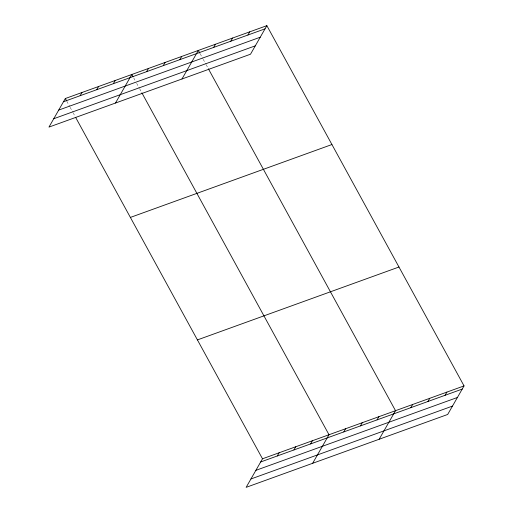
<?xml version="1.0" encoding="UTF-8"?>
<svg xmlns="http://www.w3.org/2000/svg" width="513" height="513" viewBox="0 0 513 513"><rect width="100%" height="100%" fill="white"/><g stroke="black" fill="none" stroke-linecap="round" stroke-linejoin="round"><path stroke-width="0.38" stroke-dasharray="2.56 1.92" d="M200.198 53.827L202.802 58.585M203.174 59.264L205.771 64.016M206.143 64.696L207.63 67.415M133.688 77.88L135.175 80.599M136.657 83.318L139.26 88.069M139.632 88.749L141.12 91.468M66.805 101.253L69.774 106.691M70.146 107.371L72.75 112.123M73.122 112.802L74.609 115.521"/><path stroke-width="0.77" d="M266.863 25.65L65.318 98.534L48.959 127.096L250.504 54.211L266.863 25.65L464.041 385.904L447.682 414.466L246.137 487.35L262.496 458.789L464.041 385.904M80.118 95.713L81.945 92.526M96.745 89.698L98.573 86.511M113.373 83.683L115.201 80.496M115.47 103.042L131.828 74.488L132.944 76.52M146.628 71.66L148.456 68.473M163.256 65.645L165.083 62.458M179.883 59.63L181.711 56.443M181.98 78.989L198.339 50.434L199.826 53.147M213.645 47.427L215.466 44.233M230.773 41.226L232.601 38.039M247.907 35.031L249.735 31.844M277.296 455.967L279.123 452.78M293.923 449.952L295.751 446.765M310.551 443.937L312.379 440.75M312.648 463.297L329.006 434.735L141.864 92.827M343.806 431.914L345.634 428.727M360.434 425.899L362.261 422.712M377.061 419.884L378.889 416.697M379.158 439.243L395.517 410.682L208.374 68.774M410.823 407.675L412.644 404.488M427.951 401.48L429.779 398.293M445.085 395.286L446.906 392.099M63.49 101.728L265.035 28.837M58.694 110.096L260.245 37.212M53.756 118.727L255.301 45.837M130.385 217.422L331.93 144.531M197.422 339.907L398.973 267.017M260.668 461.976L462.213 389.091M255.872 470.35L457.423 397.466M250.934 478.975L452.479 406.091M65.318 98.534L66.433 100.574M75.725 117.56L262.496 458.789"/></g></svg>
